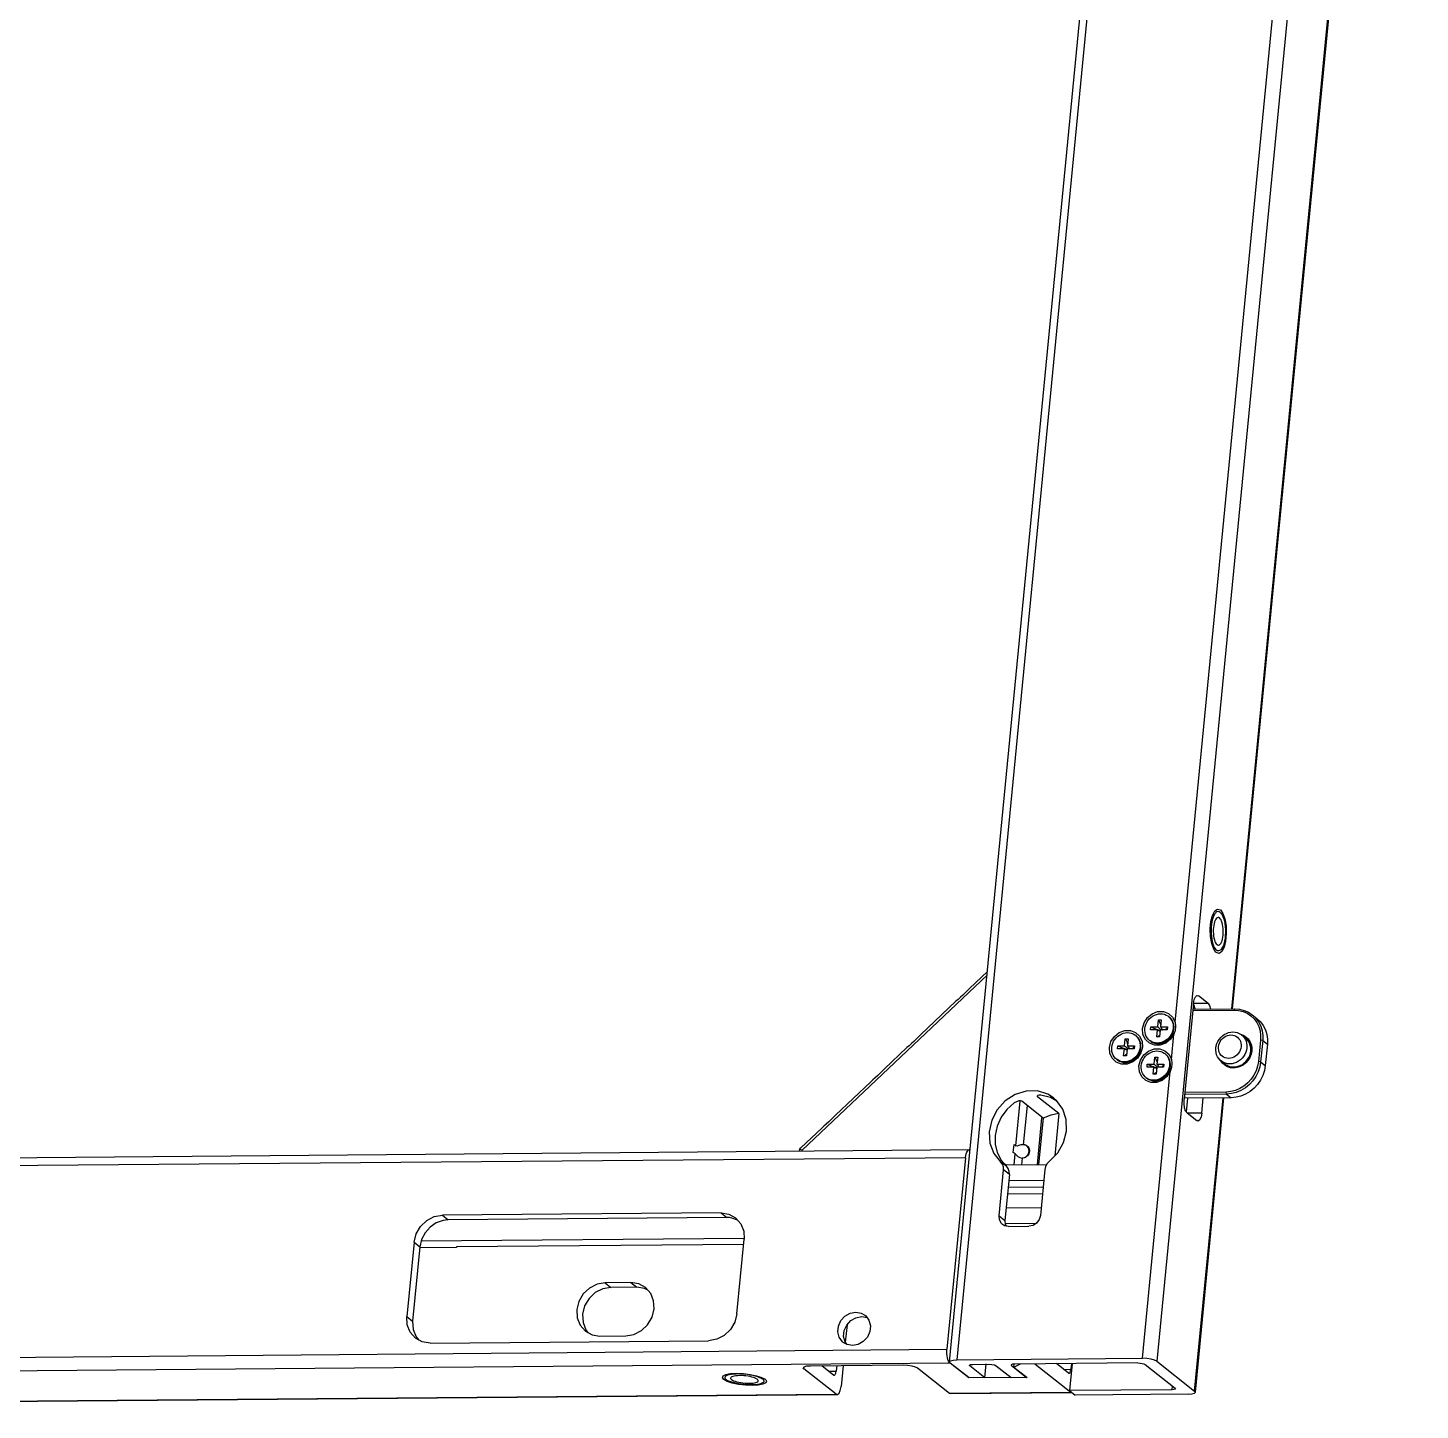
# Model space of a CAD drawing. Header units: millimetres. Extents: x -3132 to 28633, y 682 to 5849.
# Drawn here: x 11777.7 to 11978.8, y 2378 to 2577.7 of the extents above; entities that cross this region are included whole.
import ezdxf

# ---------------------------------------------------------------- set-up
doc = ezdxf.new("R2010")
doc.units = ezdxf.units.MM
doc.layers.add('02___PRT_ALL_AXES', color=7, linetype='Continuous')

msp = doc.modelspace()

# ---------------------------------------------------------------- linework, layer by layer
at = {"color": 7, "linetype": 'Continuous'}
for p, q in [((11910.872, 2385.013), (11947.949, 2767.167)), ((11948.98, 2767.454), (11911.903, 2385.3)), ((11977.861, 2767.252), (11940.784, 2385.098)), ((11943.439, 2434.057), (11971.1, 2719.151)), ((11951.622, 2435.991), (11978.725, 2715.342)), ((11951.744, 2436.027), (11978.843, 2715.343)), ((11948.859, 2449.509), (11949.205, 2450.149)), ((11949.983, 2450.282), (11950.349, 2449.795)), ((11948.919, 2449.6), (11949.021, 2449.561)), ((11949.019, 2444.618), (11948.733, 2445.418)), ((11949.017, 2444.806), (11948.959, 2444.8)), ((11949.077, 2444.847), (11949.017, 2444.806)), ((11949.255, 2444.258), (11949.019, 2444.618)), ((11949.386, 2444.131), (11949.255, 2444.258)), ((11889.572, 2415.598), (11916.291, 2440.863)), ((11913.745, 2438.957), (11916.344, 2441.415)), ((11946.651, 2437.938), (11946.812, 2437.876)), ((11948.218, 2436.773), (11946.812, 2437.876)), ((11906.672, 2432.269), (11911.778, 2437.097)), ((11946.101, 2436.78), (11944.758, 2422.939)), ((11946.004, 2435.78), (11951.966, 2435.831)), ((11946.02, 2435.944), (11952.072, 2435.995)), ((11946.101, 2436.78), (11946.201, 2437.335)), ((11948.218, 2436.773), (11946.101, 2436.755)), ((11952.072, 2435.995), (11951.966, 2435.831)), ((11940.933, 2433.395), (11941.031, 2434.41)), ((11941.031, 2434.41), (11941.449, 2434.413)), ((11941.449, 2434.413), (11941.35, 2433.399)), ((11942.479, 2434.912), (11942.592, 2434.824)), ((11942.506, 2435.331), (11943.092, 2434.791)), ((11943.092, 2434.791), (11943.439, 2434.057)), ((11943.439, 2434.057), (11943.513, 2433.502)), ((11954.589, 2435.157), (11955.263, 2434.627)), ((11936.154, 2430.666), (11936.252, 2431.681)), ((11936.252, 2431.681), (11936.67, 2431.684)), ((11936.67, 2431.684), (11936.571, 2430.669)), ((11937.7, 2432.182), (11937.813, 2432.094)), ((11937.74, 2432.593), (11938.322, 2432.049)), ((11938.322, 2432.049), (11938.664, 2431.313)), ((11939.907, 2432.956), (11939.949, 2433.387)), ((11940.891, 2432.964), (11939.907, 2432.956)), ((11939.949, 2433.387), (11940.933, 2433.395)), ((11940.793, 2431.949), (11940.891, 2432.964)), ((11941.21, 2431.953), (11940.793, 2431.949)), ((11940.933, 2433.395), (11941.046, 2433.299)), ((11941.046, 2433.299), (11941.15, 2433.211)), ((11941.15, 2433.211), (11941.237, 2433.135)), ((11941.308, 2432.968), (11941.21, 2431.953)), ((11941.237, 2433.135), (11941.306, 2433.075)), ((11941.306, 2433.075), (11941.362, 2433.026)), ((11942.292, 2432.976), (11941.308, 2432.968)), ((11941.35, 2433.399), (11942.334, 2433.407)), ((11942.334, 2433.407), (11942.292, 2432.976)), ((11942.917, 2428.674), (11943.273, 2432.344)), ((11943.142, 2432.514), (11943.232, 2432.809)), ((11943.178, 2433.5), (11943.17, 2433.199)), ((11943.232, 2432.809), (11943.282, 2433.111)), ((11943.455, 2432.897), (11943.273, 2432.344)), ((11943.513, 2433.502), (11943.455, 2432.897)), ((11953.618, 2431.804), (11953.088, 2432.221)), ((11953.771, 2431.671), (11953.618, 2431.804)), ((11953.66, 2431.973), (11953.991, 2431.67)), ((11953.973, 2431.44), (11953.771, 2431.671)), ((11901.448, 2427.329), (11904.705, 2430.408)), ((11935.128, 2430.227), (11935.17, 2430.657)), ((11936.112, 2430.235), (11935.128, 2430.227)), ((11935.17, 2430.657), (11936.154, 2430.666)), ((11936.014, 2429.22), (11936.112, 2430.235)), ((11936.154, 2430.666), (11936.268, 2430.569)), ((11936.268, 2430.569), (11936.371, 2430.481)), ((11936.371, 2430.481), (11936.458, 2430.406)), ((11936.53, 2430.238), (11936.431, 2429.223)), ((11936.458, 2430.406), (11936.527, 2430.346)), ((11936.527, 2430.346), (11936.583, 2430.297)), ((11937.513, 2430.247), (11936.53, 2430.238)), ((11936.571, 2430.669), (11937.555, 2430.677)), ((11937.555, 2430.677), (11937.513, 2430.247)), ((11938.363, 2429.785), (11938.454, 2430.08)), ((11938.454, 2430.08), (11938.504, 2430.381)), ((11938.726, 2430.472), (11938.501, 2429.629)), ((11938.664, 2431.313), (11938.726, 2430.472)), ((11940.472, 2430.755), (11939.726, 2431.038)), ((11939.762, 2431.451), (11939.875, 2431.363)), ((11941.296, 2430.761), (11940.472, 2430.755)), ((11942.099, 2431.057), (11941.296, 2430.761)), ((11941.984, 2429.948), (11942.569, 2429.409)), ((11955.788, 2431.484), (11955.49, 2428.408)), ((11956.096, 2431.42), (11955.788, 2431.484)), ((11956.096, 2431.42), (11955.798, 2428.344)), ((11956.096, 2431.42), (11956.771, 2430.89)), ((11956.771, 2430.89), (11956.472, 2427.814)), ((11935.693, 2428.025), (11934.943, 2428.311)), ((11934.983, 2428.722), (11935.096, 2428.633)), ((11936.521, 2428.032), (11935.693, 2428.025)), ((11936.431, 2429.223), (11936.014, 2429.22)), ((11937.327, 2428.331), (11936.521, 2428.032)), ((11939.385, 2427.574), (11939.427, 2428.004)), ((11939.427, 2428.004), (11940.411, 2428.013)), ((11940.411, 2428.013), (11940.509, 2429.028)), ((11940.411, 2428.013), (11940.524, 2427.916)), ((11940.509, 2429.028), (11940.926, 2429.031)), ((11940.524, 2427.916), (11940.627, 2427.828)), ((11940.627, 2427.828), (11940.715, 2427.753)), ((11940.715, 2427.753), (11940.784, 2427.693)), ((11940.784, 2427.693), (11940.84, 2427.644)), ((11940.926, 2429.031), (11940.828, 2428.016)), ((11940.828, 2428.016), (11941.812, 2428.024)), ((11941.812, 2428.024), (11941.77, 2427.594)), ((11941.957, 2429.529), (11942.069, 2429.441)), ((11942.569, 2429.409), (11942.917, 2428.674)), ((11942.656, 2428.118), (11942.648, 2427.816)), ((11942.71, 2427.427), (11942.76, 2427.728)), ((11942.917, 2428.674), (11942.991, 2428.12)), ((11942.991, 2428.12), (11942.932, 2427.515)), ((11950.281, 2428.162), (11950.022, 2428.532)), ((11950.654, 2428.029), (11950.129, 2428.441)), ((11950.613, 2427.859), (11950.281, 2428.162)), ((11951.003, 2427.635), (11950.613, 2427.859)), ((11950.654, 2428.029), (11950.738, 2427.967)), ((11955.798, 2428.344), (11955.49, 2428.408)), ((11955.798, 2428.344), (11956.472, 2427.814)), ((11938.731, 2385.527), (11942.751, 2426.962)), ((11939.95, 2425.372), (11939.204, 2425.655)), ((11939.24, 2426.069), (11939.352, 2425.98)), ((11940.369, 2427.582), (11939.385, 2427.574)), ((11940.27, 2426.567), (11940.369, 2427.582)), ((11940.688, 2426.571), (11940.27, 2426.567)), ((11940.786, 2427.585), (11940.688, 2426.571)), ((11941.577, 2425.674), (11940.774, 2425.379)), ((11941.77, 2427.594), (11940.786, 2427.585)), ((11942.619, 2427.132), (11942.71, 2427.427)), ((11942.932, 2427.515), (11942.751, 2426.962)), ((11894.375, 2420.641), (11899.48, 2425.468)), ((11925.05, 2423.675), (11923.55, 2424.137)), ((11925.894, 2423.144), (11925.05, 2423.675)), ((11940.774, 2425.379), (11939.95, 2425.372)), ((11950.879, 2423.692), (11944.826, 2423.641)), ((11950.817, 2423.989), (11944.855, 2423.939)), ((11950.879, 2423.692), (11950.817, 2423.989)), ((11950.879, 2423.692), (11951.553, 2423.163)), ((11920.457, 2416.206), (11921.085, 2422.679)), ((11924.373, 2420.232), (11921.28, 2422.66)), ((11922.07, 2422.039), (11921.52, 2416.376)), ((11923.525, 2423.383), (11923.575, 2423.297)), ((11923.575, 2423.297), (11923.583, 2423.378)), ((11926.668, 2420.869), (11923.575, 2423.297)), ((11925.449, 2423.205), (11924.038, 2423.514)), ((11926.379, 2422.683), (11925.449, 2423.205)), ((11951.553, 2423.163), (11944.774, 2423.105)), ((11945.069, 2421.103), (11945.264, 2423.109)), ((11946.267, 2380.794), (11950.376, 2423.153)), ((11946.369, 2380.627), (11950.495, 2423.154)), ((11947.288, 2420.953), (11947.499, 2423.128)), ((11923.551, 2413.509), (11924.204, 2420.248)), ((11924.373, 2420.232), (11923.72, 2413.51)), ((11926.668, 2420.869), (11926.079, 2414.79)), ((11945.171, 2420.96), (11946.577, 2419.856)), ((11947.288, 2420.953), (11945.171, 2420.935)), ((11946.738, 2419.794), (11946.577, 2419.856)), ((11889.379, 2415.917), (11892.407, 2418.78)), ((11603.107, 2413.036), (11913.721, 2415.664)), ((11889.202, 2415.676), (11889.134, 2415.456)), ((11889.202, 2415.676), (11889.379, 2415.917)), ((11889.572, 2415.598), (11889.202, 2415.676)), ((11889.559, 2415.46), (11889.572, 2415.598)), ((11920.064, 2415.273), (11920.176, 2416.427)), ((11920.176, 2416.427), (11920.457, 2416.206)), ((11921.171, 2416.337), (11920.851, 2416.255)), ((11921.52, 2416.376), (11921.171, 2416.337)), ((11921.973, 2416.252), (11921.52, 2416.376)), ((11921.524, 2416.415), (11921.691, 2416.401)), ((11922.046, 2416.2), (11921.973, 2416.252)), ((11922.277, 2415.911), (11922.046, 2416.2)), ((11913.172, 2414.506), (11602.558, 2411.877)), ((11913.172, 2414.506), (11910.487, 2386.825)), ((11919.07, 2413.261), (11918.226, 2413.923)), ((11918.295, 2414.158), (11919.07, 2413.261)), ((11918.89, 2413.469), (11924.889, 2413.52)), ((11918.931, 2413.421), (11918.943, 2413.547)), ((11918.943, 2413.547), (11919.04, 2413.471)), ((11920.345, 2415.053), (11920.064, 2415.273)), ((11920.192, 2413.48), (11920.345, 2415.053)), ((11920.345, 2415.053), (11920.483, 2414.918)), ((11920.483, 2414.918), (11920.722, 2414.698)), ((11921.334, 2414.454), (11921.24, 2413.489)), ((11918.016, 2406.096), (11918.66, 2412.735)), ((11919.503, 2412.073), (11918.66, 2412.735)), ((11919.503, 2412.073), (11918.859, 2405.434)), ((11919.333, 2412.929), (11919.07, 2413.261)), ((11924.622, 2412.786), (11923.977, 2406.146)), ((11919.326, 2410.242), (11924.379, 2410.285)), ((11924.469, 2411.212), (11919.416, 2411.169)), ((11924.283, 2409.293), (11919.229, 2409.25)), ((11877.847, 2406.524), (11837.605, 2406.184)), ((11837.605, 2406.184), (11838.45, 2405.52)), ((11878.692, 2405.861), (11838.45, 2405.52)), ((11877.847, 2406.524), (11878.692, 2405.861)), ((11880.239, 2405.494), (11879.425, 2405.791)), ((11918.016, 2406.096), (11918.859, 2405.434)), ((11919.035, 2407.247), (11924.088, 2407.29)), ((11923.319, 2404.979), (11918.906, 2404.942)), ((11919.357, 2404.571), (11922.338, 2404.596)), ((11833.505, 2402.307), (11832.461, 2391.543)), ((11834.349, 2401.645), (11833.305, 2390.88)), ((11833.505, 2402.307), (11834.349, 2401.645)), ((11839.635, 2401.55), (11834.35, 2401.505)), ((11834.546, 2402.498), (11881.199, 2402.893)), ((11839.642, 2401.627), (11839.635, 2401.55)), ((11881.129, 2401.978), (11839.642, 2401.627)), ((11880.156, 2391.946), (11881.201, 2402.711)), ((11864.831, 2396.462), (11861.105, 2396.431)), ((11861.105, 2396.431), (11861.948, 2395.768)), ((11865.674, 2395.8), (11861.948, 2395.768)), ((11864.831, 2396.462), (11865.674, 2395.8)), ((11866.808, 2395.622), (11865.674, 2395.8)), ((11867.28, 2395.367), (11866.808, 2395.622)), ((11832.461, 2391.543), (11833.305, 2390.88)), ((11832.528, 2390.356), (11832.461, 2391.543)), ((11898.151, 2391.544), (11898.94, 2391.405)), ((11858.341, 2389.639), (11858.753, 2389.175)), ((11896.05, 2390.37), (11895.804, 2387.841)), ((11833.797, 2388.627), (11834.208, 2388.163)), ((11835.814, 2387.729), (11876.057, 2388.07)), ((11860.359, 2388.741), (11864.085, 2388.773)), ((11896.049, 2387.502), (11895.766, 2387.894)), ((11599.872, 2384.196), (11910.487, 2386.825)), ((11910.546, 2385.608), (11910.499, 2385.896)), ((11911.903, 2385.3), (11938.731, 2385.527)), ((11910.9, 2384.846), (11600.285, 2382.217)), ((11889.833, 2383.998), (11889.731, 2384.165)), ((11889.833, 2383.998), (11889.863, 2384.304)), ((11894.473, 2380.356), (11889.833, 2383.998)), ((11890.762, 2384.452), (11904.176, 2384.566)), ((11892.4, 2384.466), (11894.134, 2383.104)), ((11893.447, 2383.643), (11894.49, 2383.652)), ((11894.571, 2384.484), (11894.49, 2383.652)), ((11895.479, 2384.492), (11895.184, 2381.452)), ((11906.229, 2384.137), (11910.868, 2380.495)), ((11910.974, 2384.846), (11910.872, 2385.013)), ((11913.641, 2382.693), (11910.946, 2384.81)), ((11913.716, 2382.694), (11910.974, 2384.846)), ((11913.772, 2384.424), (11913.721, 2384.506)), ((11913.772, 2384.424), (11913.78, 2384.5)), ((11915.952, 2382.713), (11913.772, 2384.424)), ((11914.236, 2384.651), (11916.547, 2384.67)), ((11915.952, 2382.713), (11916.145, 2384.709)), ((11917.573, 2384.456), (11919.752, 2382.745)), ((11919.758, 2384.557), (11919.809, 2384.475)), ((11919.809, 2384.475), (11919.816, 2384.551)), ((11919.809, 2384.475), (11921.988, 2382.764)), ((11920.273, 2384.702), (11919.938, 2384.669)), ((11920.165, 2384.255), (11921.093, 2384.709)), ((11920.165, 2384.255), (11920.209, 2384.708)), ((11920.165, 2384.255), (11922.062, 2382.765)), ((11938.084, 2384.853), (11920.273, 2384.702)), ((11923.179, 2384.726), (11928.381, 2380.643)), ((11928.042, 2383.391), (11926.308, 2384.753)), ((11927.355, 2383.93), (11928.398, 2383.939)), ((11928.042, 2383.391), (11928.123, 2383.36)), ((11928.553, 2384.772), (11928.174, 2380.864)), ((11928.479, 2384.771), (11928.398, 2383.939)), ((11939.11, 2384.638), (11943.469, 2381.217)), ((11940.784, 2385.098), (11946.267, 2380.794)), ((11878.182, 2382.995), (11878.566, 2383.174)), ((11878.74, 2382.178), (11878.247, 2382.45)), ((11878.566, 2383.174), (11879.237, 2383.307)), ((11882.978, 2383.014), (11883.715, 2382.772)), ((11883.715, 2382.772), (11884.209, 2382.5)), ((11884.209, 2382.5), (11884.316, 2382.4)), ((11894.134, 2383.104), (11894.215, 2383.073)), ((11922.062, 2382.765), (11913.641, 2382.693)), ((11913.641, 2382.693), (11913.647, 2382.748)), ((11921.993, 2382.819), (11921.988, 2382.764)), ((11943.005, 2380.99), (11943.058, 2381.539)), ((11627.678, 2378.098), (11894.473, 2380.356)), ((11627.841, 2378.036), (11894.635, 2380.294)), ((11894.473, 2380.356), (11894.634, 2380.294)), ((11910.868, 2380.495), (11928.381, 2380.643)), ((11910.868, 2380.495), (11911.029, 2380.433)), ((11911.031, 2380.433), (11928.544, 2380.581)), ((11943.005, 2380.99), (11928.174, 2380.864)), ((11928.174, 2380.864), (11929.018, 2380.202)), ((11945.339, 2380.34), (11929.018, 2380.202)), ((11943.469, 2381.217), (11943.52, 2381.133)), ((11946.369, 2380.627), (11946.267, 2380.794))]:
    msp.add_line(p, q, dxfattribs=at)
for points in [[(11949.205, 2450.149), (11949.58, 2450.399), (11949.983, 2450.282)], [(11950.349, 2449.795), (11950.636, 2448.995), (11950.807, 2447.98), (11950.844, 2446.871), (11950.74, 2445.803), (11950.509, 2444.904), (11950.178, 2444.283), (11949.788, 2444.014), (11949.386, 2444.131)], [(11948.733, 2445.418), (11948.561, 2446.433), (11948.525, 2447.542), (11948.628, 2448.61), (11948.859, 2449.509)], [(11949.667, 2449.206), (11949.644, 2449.205), (11949.531, 2449.17), (11949.422, 2449.086), (11949.319, 2448.956), (11949.225, 2448.783), (11949.143, 2448.571), (11949.073, 2448.325), (11949.019, 2448.052), (11948.981, 2447.758), (11948.961, 2447.451), (11948.958, 2447.137), (11948.973, 2446.825), (11949.006, 2446.523), (11949.055, 2446.237), (11949.12, 2445.976), (11949.199, 2445.744), (11949.29, 2445.549), (11949.39, 2445.394), (11949.498, 2445.284)], [(11949.871, 2449.129), (11949.758, 2449.191), (11949.667, 2449.206)], [(11949.701, 2445.206), (11949.724, 2445.208), (11949.837, 2445.243), (11949.946, 2445.327), (11950.049, 2445.457), (11950.143, 2445.63), (11950.226, 2445.842), (11950.295, 2446.088), (11950.349, 2446.361), (11950.387, 2446.655), (11950.408, 2446.962), (11950.41, 2447.276), (11950.395, 2447.587), (11950.362, 2447.89), (11950.313, 2448.175), (11950.248, 2448.437), (11950.169, 2448.669), (11950.079, 2448.864), (11949.978, 2449.019), (11949.871, 2449.129)], [(11949.498, 2445.284), (11949.61, 2445.221), (11949.701, 2445.206)], [(11912.781, 2437.995), (11912.433, 2437.675), (11912.099, 2437.376), (11911.778, 2437.097)], [(11913.745, 2438.957), (11913.446, 2438.645), (11913.123, 2438.323), (11912.781, 2437.995)], [(11946.201, 2437.335), (11946.371, 2437.738), (11946.586, 2437.928), (11946.651, 2437.938)], [(11946.336, 2435.991), (11946.186, 2436.468), (11946.084, 2436.611)], [(11948.218, 2436.773), (11948.422, 2436.487), (11948.572, 2436.01), (11948.577, 2435.966)], [(11951.966, 2435.831), (11952.625, 2435.782), (11953.257, 2435.627), (11953.848, 2435.369), (11954.381, 2435.015), (11954.845, 2434.572), (11955.227, 2434.053), (11955.518, 2433.47), (11955.712, 2432.836), (11955.802, 2432.169), (11955.788, 2431.484)], [(11952.072, 2435.995), (11952.766, 2435.944), (11953.432, 2435.781), (11954.053, 2435.51), (11954.589, 2435.157)], [(11938.802, 2432.306), (11938.734, 2433.145), (11938.954, 2433.988), (11939.435, 2434.734), (11940.12, 2435.293), (11940.925, 2435.598), (11941.754, 2435.611), (11942.506, 2435.331)], [(11939.071, 2433.164), (11939.121, 2433.465), (11939.212, 2433.761), (11939.342, 2434.045), (11939.507, 2434.31), (11939.706, 2434.553), (11939.933, 2434.768), (11940.185, 2434.951), (11940.455, 2435.097), (11940.739, 2435.205), (11941.031, 2435.272), (11941.325, 2435.296), (11941.615, 2435.277), (11941.894, 2435.215), (11942.158, 2435.112), (11942.4, 2434.97), (11942.479, 2434.912)], [(11941.031, 2434.41), (11941.086, 2434.304), (11941.138, 2434.199), (11941.187, 2434.095), (11941.234, 2433.993), (11941.279, 2433.893), (11941.321, 2433.793), (11941.361, 2433.694), (11941.375, 2433.656)], [(11942.479, 2434.912), (11942.617, 2434.792), (11942.803, 2434.581), (11942.955, 2434.341), (11943.069, 2434.078), (11943.144, 2433.796), (11943.178, 2433.5)], [(11943.282, 2433.111), (11943.291, 2433.411), (11943.257, 2433.706), (11943.182, 2433.987), (11943.068, 2434.251), (11942.916, 2434.491), (11942.73, 2434.703), (11942.592, 2434.824)], [(11954.589, 2435.157), (11955.103, 2434.671), (11955.505, 2434.124), (11955.812, 2433.51), (11956.016, 2432.843), (11956.111, 2432.141), (11956.096, 2431.42)], [(11955.263, 2434.627), (11955.778, 2434.141), (11956.18, 2433.594), (11956.487, 2432.98), (11956.69, 2432.314), (11956.786, 2431.611), (11956.771, 2430.89)], [(11906.672, 2432.269), (11906.367, 2431.955), (11906.046, 2431.635), (11905.708, 2431.307)], [(11933.957, 2430.432), (11934.183, 2431.275), (11934.669, 2432.018), (11935.356, 2432.573), (11936.163, 2432.872), (11936.991, 2432.879), (11937.74, 2432.593)], [(11934.292, 2430.435), (11934.342, 2430.736), (11934.433, 2431.031), (11934.563, 2431.315), (11934.728, 2431.58), (11934.927, 2431.824), (11935.155, 2432.039), (11935.406, 2432.221), (11935.676, 2432.368), (11935.96, 2432.476), (11936.253, 2432.542), (11936.546, 2432.567), (11936.836, 2432.548), (11937.116, 2432.486), (11937.379, 2432.383), (11937.621, 2432.241), (11937.7, 2432.182)], [(11936.252, 2431.681), (11936.307, 2431.574), (11936.359, 2431.469), (11936.408, 2431.366), (11936.455, 2431.264), (11936.5, 2431.163), (11936.542, 2431.063), (11936.582, 2430.965), (11936.596, 2430.926)], [(11937.7, 2432.182), (11937.838, 2432.062), (11938.024, 2431.851), (11938.176, 2431.612), (11938.29, 2431.349), (11938.366, 2431.066), (11938.399, 2430.771), (11938.391, 2430.469)], [(11938.504, 2430.381), (11938.512, 2430.682), (11938.478, 2430.976), (11938.404, 2431.258), (11938.289, 2431.522), (11938.137, 2431.762), (11937.951, 2431.973), (11937.813, 2432.094)], [(11939.726, 2431.038), (11939.146, 2431.576), (11938.802, 2432.306)], [(11939.762, 2431.451), (11939.625, 2431.571), (11939.439, 2431.782), (11939.287, 2432.022), (11939.172, 2432.285), (11939.097, 2432.567), (11939.063, 2432.863), (11939.071, 2433.164)], [(11939.875, 2431.363), (11939.952, 2431.305), (11940.195, 2431.163), (11940.459, 2431.059), (11940.738, 2430.998), (11941.028, 2430.979), (11941.322, 2431.003), (11941.614, 2431.069), (11941.898, 2431.177), (11942.168, 2431.324), (11942.42, 2431.506), (11942.648, 2431.722), (11942.846, 2431.965), (11943.012, 2432.231), (11943.142, 2432.514)], [(11939.949, 2433.387), (11940.063, 2433.336), (11940.175, 2433.288), (11940.285, 2433.242), (11940.392, 2433.197), (11940.499, 2433.155), (11940.603, 2433.114), (11940.705, 2433.075), (11940.807, 2433.038), (11940.909, 2433.002), (11941.009, 2432.968), (11941.103, 2432.938), (11941.189, 2432.912), (11941.268, 2432.89), (11941.3, 2432.881)], [(11943.029, 2432.602), (11942.899, 2432.318), (11942.734, 2432.053), (11942.535, 2431.81), (11942.308, 2431.595), (11942.056, 2431.412), (11941.786, 2431.265), (11941.502, 2431.158), (11941.21, 2431.091), (11940.916, 2431.067), (11940.626, 2431.086), (11940.347, 2431.148), (11940.083, 2431.251)], [(11940.793, 2431.949), (11940.86, 2431.978), (11940.925, 2432.009), (11940.988, 2432.043), (11941.049, 2432.079), (11941.107, 2432.118), (11941.163, 2432.16), (11941.216, 2432.205), (11941.236, 2432.224)], [(11940.891, 2432.964), (11940.951, 2432.938), (11941.009, 2432.914), (11941.064, 2432.892), (11941.117, 2432.872), (11941.165, 2432.854), (11941.208, 2432.84), (11941.247, 2432.828), (11941.281, 2432.818), (11941.293, 2432.814)], [(11941.35, 2433.399), (11941.386, 2433.349), (11941.419, 2433.302), (11941.45, 2433.257), (11941.478, 2433.214), (11941.503, 2433.174), (11941.524, 2433.138), (11941.541, 2433.106), (11941.556, 2433.077), (11941.568, 2433.052), (11941.579, 2433.028), (11941.587, 2433.007), (11941.594, 2432.988), (11941.6, 2432.97)], [(11941.362, 2433.026), (11941.407, 2432.986), (11941.426, 2432.969)], [(11941.543, 2433.103), (11941.55, 2433.069), (11941.562, 2433.001), (11941.567, 2432.97)], [(11942.334, 2433.407), (11942.317, 2433.356), (11942.297, 2433.306), (11942.274, 2433.259), (11942.248, 2433.213), (11942.218, 2433.169), (11942.185, 2433.127), (11942.149, 2433.087), (11942.108, 2433.049), (11942.063, 2433.012), (11942.013, 2432.977), (11942.008, 2432.974)], [(11943.273, 2432.344), (11942.785, 2431.606), (11942.099, 2431.057)], [(11943.17, 2433.199), (11943.12, 2432.898), (11943.029, 2432.602)], [(11950.092, 2428.47), (11949.941, 2428.602), (11949.738, 2428.833), (11949.572, 2429.095), (11949.447, 2429.382), (11949.366, 2429.69), (11949.329, 2430.011), (11949.338, 2430.339), (11949.393, 2430.667), (11949.492, 2430.99), (11949.633, 2431.299), (11949.814, 2431.589), (11950.031, 2431.854), (11950.279, 2432.089), (11950.554, 2432.288), (11950.849, 2432.448), (11951.159, 2432.566), (11951.477, 2432.638), (11951.798, 2432.665)], [(11951.185, 2428.843), (11950.931, 2428.861), (11950.687, 2428.921), (11950.459, 2429.021), (11950.254, 2429.157), (11950.073, 2429.329), (11949.925, 2429.531), (11949.812, 2429.757), (11949.738, 2430.003), (11949.704, 2430.261), (11949.71, 2430.525), (11949.756, 2430.789), (11949.842, 2431.047), (11949.964, 2431.292), (11950.12, 2431.518), (11950.306, 2431.721), (11950.519, 2431.895), (11950.75, 2432.035), (11950.997, 2432.138), (11951.253, 2432.203), (11951.513, 2432.226)], [(11951.513, 2432.226), (11951.767, 2432.207), (11952.012, 2432.148), (11952.239, 2432.048), (11952.444, 2431.912), (11952.625, 2431.74), (11952.773, 2431.538), (11952.886, 2431.312), (11952.96, 2431.066), (11952.994, 2430.808), (11952.988, 2430.544), (11952.942, 2430.28), (11952.856, 2430.022), (11952.734, 2429.777), (11952.578, 2429.55), (11952.392, 2429.347), (11952.179, 2429.173), (11951.948, 2429.034), (11951.701, 2428.93), (11951.445, 2428.866), (11951.185, 2428.843)], [(11953.056, 2432.246), (11953.207, 2432.114), (11953.41, 2431.883), (11953.576, 2431.621), (11953.701, 2431.333), (11953.782, 2431.026), (11953.819, 2430.705), (11953.81, 2430.377), (11953.755, 2430.048), (11953.656, 2429.726), (11953.515, 2429.417), (11953.334, 2429.127), (11953.117, 2428.862), (11952.869, 2428.627), (11952.594, 2428.427), (11952.299, 2428.267), (11951.989, 2428.15), (11951.671, 2428.077), (11951.35, 2428.051)], [(11951.798, 2432.665), (11952.114, 2432.644), (11952.419, 2432.576), (11952.706, 2432.464), (11952.971, 2432.309), (11953.056, 2432.246)], [(11953.012, 2432.278), (11953.269, 2432.197), (11953.66, 2431.973)], [(11953.088, 2432.221), (11953.326, 2432.128), (11953.603, 2431.965), (11953.692, 2431.898)], [(11953.692, 2431.898), (11953.851, 2431.76), (11954.064, 2431.517), (11954.238, 2431.243), (11954.369, 2430.941), (11954.455, 2430.618), (11954.493, 2430.281), (11954.484, 2429.936)], [(11953.991, 2431.67), (11954.252, 2431.3), (11954.431, 2430.877), (11954.522, 2430.416), (11954.521, 2429.937)], [(11905.708, 2431.307), (11905.355, 2430.977), (11905.02, 2430.678), (11904.705, 2430.408)], [(11934.943, 2428.311), (11934.362, 2428.855), (11934.019, 2429.591), (11933.957, 2430.432)], [(11934.983, 2428.722), (11934.846, 2428.842), (11934.66, 2429.053), (11934.508, 2429.292), (11934.393, 2429.555), (11934.318, 2429.838), (11934.284, 2430.133), (11934.292, 2430.435)], [(11935.096, 2428.633), (11935.174, 2428.575), (11935.416, 2428.433), (11935.68, 2428.33), (11935.959, 2428.268), (11936.249, 2428.249), (11936.543, 2428.273), (11936.835, 2428.34), (11937.119, 2428.447), (11937.39, 2428.594), (11937.641, 2428.777), (11937.869, 2428.992), (11938.067, 2429.235), (11938.233, 2429.501), (11938.363, 2429.785)], [(11935.17, 2430.657), (11935.284, 2430.607), (11935.396, 2430.559), (11935.506, 2430.512), (11935.614, 2430.468), (11935.72, 2430.425), (11935.824, 2430.384), (11935.927, 2430.345), (11936.029, 2430.308), (11936.13, 2430.272), (11936.23, 2430.239), (11936.324, 2430.209), (11936.411, 2430.183), (11936.489, 2430.16), (11936.521, 2430.152)], [(11938.25, 2429.873), (11938.12, 2429.589), (11937.955, 2429.324), (11937.756, 2429.08), (11937.529, 2428.865), (11937.277, 2428.683), (11937.007, 2428.536), (11936.723, 2428.428), (11936.431, 2428.362), (11936.137, 2428.337), (11935.847, 2428.356), (11935.568, 2428.418), (11935.304, 2428.521)], [(11936.112, 2430.235), (11936.172, 2430.209), (11936.23, 2430.185), (11936.285, 2430.163), (11936.338, 2430.142), (11936.386, 2430.125), (11936.43, 2430.11), (11936.468, 2430.098), (11936.502, 2430.088), (11936.515, 2430.085)], [(11936.571, 2430.669), (11936.607, 2430.62), (11936.64, 2430.573), (11936.671, 2430.527), (11936.699, 2430.484), (11936.724, 2430.444), (11936.745, 2430.408), (11936.762, 2430.376), (11936.777, 2430.348), (11936.789, 2430.322), (11936.8, 2430.299), (11936.808, 2430.278), (11936.815, 2430.258), (11936.821, 2430.241)], [(11936.583, 2430.297), (11936.628, 2430.257), (11936.647, 2430.239)], [(11936.764, 2430.374), (11936.771, 2430.339), (11936.783, 2430.271), (11936.788, 2430.241)], [(11937.555, 2430.677), (11937.538, 2430.626), (11937.518, 2430.577), (11937.495, 2430.529), (11937.469, 2430.484), (11937.439, 2430.44), (11937.407, 2430.398), (11937.37, 2430.358), (11937.329, 2430.319), (11937.284, 2430.282), (11937.235, 2430.247), (11937.229, 2430.244)], [(11938.501, 2429.629), (11938.015, 2428.886), (11937.327, 2428.331)], [(11938.28, 2426.924), (11938.212, 2427.763), (11938.432, 2428.606), (11938.913, 2429.352), (11939.597, 2429.911), (11940.403, 2430.215), (11941.231, 2430.228), (11941.984, 2429.948)], [(11938.391, 2430.469), (11938.341, 2430.168), (11938.25, 2429.873)], [(11938.549, 2427.782), (11938.599, 2428.083), (11938.69, 2428.378), (11938.82, 2428.662), (11938.985, 2428.927), (11939.184, 2429.171), (11939.411, 2429.386), (11939.663, 2429.568), (11939.933, 2429.715), (11940.217, 2429.823), (11940.509, 2429.889), (11940.803, 2429.914), (11941.093, 2429.895), (11941.372, 2429.833), (11941.636, 2429.73), (11941.878, 2429.588), (11941.957, 2429.529)], [(11940.083, 2431.251), (11939.841, 2431.393), (11939.762, 2431.451)], [(11954.521, 2429.937), (11954.429, 2429.456), (11954.248, 2428.993), (11953.987, 2428.566), (11953.654, 2428.191), (11953.263, 2427.882), (11952.828, 2427.651), (11952.367, 2427.507), (11951.898, 2427.456), (11951.437, 2427.499), (11951.003, 2427.635)], [(11954.484, 2429.936), (11954.427, 2429.592), (11954.323, 2429.254), (11954.174, 2428.929), (11953.985, 2428.625), (11953.758, 2428.347), (11953.498, 2428.1), (11953.21, 2427.891), (11952.9, 2427.723), (11952.574, 2427.599), (11952.239, 2427.522), (11951.901, 2427.494)], [(11951.913, 2427.61), (11952.233, 2427.636), (11952.552, 2427.708), (11952.862, 2427.826), (11953.157, 2427.986), (11953.431, 2428.185), (11953.679, 2428.42), (11953.896, 2428.685), (11954.077, 2428.975), (11954.218, 2429.284), (11954.317, 2429.606), (11954.372, 2429.935), (11954.381, 2430.263), (11954.345, 2430.584), (11954.263, 2430.891), (11954.139, 2431.178), (11953.973, 2431.44)], [(11935.304, 2428.521), (11935.062, 2428.663), (11934.983, 2428.722)], [(11936.014, 2429.22), (11936.081, 2429.249), (11936.146, 2429.28), (11936.209, 2429.314), (11936.27, 2429.35), (11936.328, 2429.389), (11936.384, 2429.431), (11936.437, 2429.475), (11936.457, 2429.495)], [(11939.24, 2426.069), (11939.102, 2426.189), (11938.916, 2426.4), (11938.764, 2426.639), (11938.65, 2426.902), (11938.575, 2427.185), (11938.541, 2427.48), (11938.549, 2427.782)], [(11939.427, 2428.004), (11939.541, 2427.954), (11939.653, 2427.906), (11939.762, 2427.859), (11939.87, 2427.815), (11939.976, 2427.772), (11940.081, 2427.731), (11940.183, 2427.692), (11940.285, 2427.655), (11940.387, 2427.619), (11940.486, 2427.586), (11940.58, 2427.556), (11940.667, 2427.53), (11940.746, 2427.507), (11940.778, 2427.499)], [(11940.509, 2429.028), (11940.564, 2428.921), (11940.616, 2428.816), (11940.665, 2428.713), (11940.712, 2428.611), (11940.757, 2428.51), (11940.799, 2428.41), (11940.838, 2428.312), (11940.853, 2428.273)], [(11940.828, 2428.016), (11940.864, 2427.967), (11940.897, 2427.92), (11940.928, 2427.874), (11940.956, 2427.831), (11940.98, 2427.791), (11941.001, 2427.755), (11941.019, 2427.723), (11941.034, 2427.695), (11941.046, 2427.669), (11941.056, 2427.646), (11941.065, 2427.625), (11941.072, 2427.605), (11941.078, 2427.588)], [(11940.84, 2427.644), (11940.885, 2427.604), (11940.904, 2427.586)], [(11941.02, 2427.721), (11941.028, 2427.686), (11941.04, 2427.618), (11941.045, 2427.588)], [(11941.812, 2428.024), (11941.795, 2427.973), (11941.775, 2427.924), (11941.752, 2427.876), (11941.725, 2427.831), (11941.696, 2427.787), (11941.663, 2427.745), (11941.627, 2427.705), (11941.586, 2427.666), (11941.541, 2427.629), (11941.491, 2427.594), (11941.486, 2427.591)], [(11941.957, 2429.529), (11942.094, 2429.409), (11942.28, 2429.198), (11942.432, 2428.959), (11942.547, 2428.696), (11942.622, 2428.413), (11942.656, 2428.118)], [(11942.76, 2427.728), (11942.769, 2428.029), (11942.735, 2428.323), (11942.66, 2428.605), (11942.546, 2428.869), (11942.394, 2429.109), (11942.208, 2429.32), (11942.069, 2429.441)], [(11942.648, 2427.816), (11942.598, 2427.515), (11942.507, 2427.22)], [(11951.35, 2428.051), (11951.034, 2428.072), (11950.729, 2428.139), (11950.442, 2428.252), (11950.177, 2428.407), (11950.092, 2428.47)], [(11950.58, 2427.934), (11950.422, 2428.073), (11950.208, 2428.315), (11950.129, 2428.441)], [(11951.901, 2427.494), (11951.569, 2427.516), (11951.249, 2427.587), (11950.947, 2427.705), (11950.67, 2427.868), (11950.58, 2427.934)], [(11950.738, 2427.967), (11951.002, 2427.811), (11951.29, 2427.698), (11951.596, 2427.63), (11951.913, 2427.61)], [(11955.49, 2428.408), (11955.371, 2427.722), (11955.15, 2427.052), (11954.834, 2426.414), (11954.429, 2425.825), (11953.945, 2425.298), (11953.395, 2424.848), (11952.791, 2424.483), (11952.15, 2424.215), (11951.486, 2424.049), (11950.817, 2423.989)], [(11955.798, 2428.344), (11955.673, 2427.622), (11955.441, 2426.916), (11955.107, 2426.245), (11954.681, 2425.625), (11954.171, 2425.07), (11953.592, 2424.596), (11952.957, 2424.212), (11952.282, 2423.93), (11951.584, 2423.755), (11950.879, 2423.692)], [(11956.472, 2427.814), (11956.347, 2427.092), (11956.115, 2426.387), (11955.782, 2425.715), (11955.355, 2425.095), (11954.846, 2424.541), (11954.267, 2424.066), (11953.632, 2423.683), (11952.957, 2423.4), (11952.258, 2423.225), (11951.553, 2423.163)], [(11900.483, 2426.367), (11900.136, 2426.046), (11899.802, 2425.747), (11899.48, 2425.468)], [(11901.448, 2427.329), (11901.151, 2427.02), (11900.83, 2426.699), (11900.483, 2426.367)], [(11939.204, 2425.655), (11938.624, 2426.194), (11938.28, 2426.924)], [(11939.561, 2425.868), (11939.319, 2426.01), (11939.24, 2426.069)], [(11939.352, 2425.98), (11939.43, 2425.922), (11939.673, 2425.78), (11939.937, 2425.677), (11940.216, 2425.615), (11940.506, 2425.596), (11940.799, 2425.62), (11941.091, 2425.687), (11941.376, 2425.794), (11941.646, 2425.941), (11941.898, 2426.124), (11942.125, 2426.339), (11942.324, 2426.582), (11942.49, 2426.848), (11942.619, 2427.132)], [(11942.507, 2427.22), (11942.377, 2426.936), (11942.212, 2426.671), (11942.013, 2426.428), (11941.785, 2426.212), (11941.534, 2426.03), (11941.264, 2425.883), (11940.98, 2425.775), (11940.688, 2425.709), (11940.394, 2425.684), (11940.104, 2425.703), (11939.824, 2425.765), (11939.561, 2425.868)], [(11940.27, 2426.567), (11940.338, 2426.596), (11940.403, 2426.627), (11940.466, 2426.661), (11940.526, 2426.697), (11940.585, 2426.736), (11940.64, 2426.778), (11940.694, 2426.823), (11940.714, 2426.842)], [(11940.369, 2427.582), (11940.429, 2427.556), (11940.487, 2427.532), (11940.542, 2427.51), (11940.594, 2427.49), (11940.643, 2427.472), (11940.686, 2427.457), (11940.725, 2427.445), (11940.759, 2427.435), (11940.771, 2427.432)], [(11942.751, 2426.962), (11942.263, 2426.223), (11941.577, 2425.674)], [(11923.55, 2424.137), (11921.937, 2424.123), (11920.346, 2423.635), (11918.908, 2422.713), (11917.743, 2421.435), (11916.949, 2419.906), (11916.59, 2418.254)], [(11920.208, 2422.404), (11919.152, 2421.476), (11918.309, 2420.34), (11917.729, 2419.062), (11917.444, 2417.714)], [(11921.28, 2422.66), (11921.118, 2422.713), (11920.86, 2422.695), (11920.544, 2422.594), (11920.208, 2422.404)], [(11924.038, 2423.514), (11923.777, 2423.511), (11923.595, 2423.462), (11923.525, 2423.383)], [(11925.286, 2413.982), (11926.488, 2415.207), (11927.341, 2416.706), (11927.766, 2418.349), (11927.728, 2419.997), (11927.229, 2421.515), (11926.311, 2422.776), (11925.894, 2423.144)], [(11945.171, 2420.96), (11944.967, 2421.246), (11944.817, 2421.723), (11944.743, 2422.317), (11944.758, 2422.939)], [(11893.41, 2419.679), (11893.057, 2419.349), (11892.723, 2419.05), (11892.407, 2418.78)], [(11894.375, 2420.641), (11894.069, 2420.327), (11893.749, 2420.006), (11893.41, 2419.679)], [(11926.668, 2420.869), (11925.496, 2420.669), (11924.373, 2420.232)], [(11947.288, 2420.953), (11947.188, 2420.398), (11947.018, 2419.995), (11946.803, 2419.804), (11946.738, 2419.794)], [(11916.59, 2418.254), (11916.697, 2416.616), (11917.261, 2415.129), (11918.226, 2413.923)], [(11917.444, 2417.714), (11917.458, 2416.446), (11917.746, 2415.241), (11918.295, 2414.158)], [(11913.172, 2414.506), (11913.212, 2414.798), (11913.272, 2415.061), (11913.35, 2415.286), (11913.443, 2415.464), (11913.546, 2415.588), (11913.657, 2415.654), (11913.721, 2415.664)], [(11913.721, 2415.664), (11913.771, 2415.659), (11913.842, 2415.623)], [(11920.851, 2416.255), (11920.606, 2416.189), (11920.457, 2416.206)], [(11921.334, 2414.454), (11921.822, 2414.592), (11922.199, 2414.959), (11922.36, 2415.442), (11922.277, 2415.911)], [(11921.691, 2416.401), (11921.85, 2416.357), (11921.996, 2416.285), (11922.124, 2416.186), (11922.232, 2416.064), (11922.315, 2415.922), (11922.371, 2415.765)], [(11922.371, 2415.765), (11922.398, 2415.597), (11922.396, 2415.423)], [(11918.66, 2412.735), (11918.638, 2413.183), (11918.49, 2413.59), (11918.226, 2413.923)], [(11920.722, 2414.698), (11920.996, 2414.529), (11921.334, 2414.454)], [(11921.668, 2414.479), (11921.5, 2414.432), (11921.33, 2414.415)], [(11922.396, 2415.423), (11922.364, 2415.249), (11922.304, 2415.081), (11922.218, 2414.922), (11922.107, 2414.779), (11921.976, 2414.655), (11921.828, 2414.554), (11921.668, 2414.479)], [(11925.286, 2413.982), (11924.958, 2413.645), (11924.73, 2413.234), (11924.622, 2412.786)], [(11919.503, 2412.073), (11919.482, 2412.521), (11919.333, 2412.929)], [(11833.505, 2402.307), (11833.803, 2403.497), (11834.436, 2404.573), (11835.343, 2405.431), (11836.435, 2405.986), (11837.605, 2406.184)], [(11838.45, 2405.52), (11838.06, 2405.497), (11837.699, 2405.438)], [(11877.847, 2406.524), (11878.981, 2406.346), (11879.944, 2405.826)], [(11879.425, 2405.791), (11879.077, 2405.844), (11878.692, 2405.861)], [(11879.944, 2405.826), (11880.708, 2404.965), (11881.133, 2403.898), (11881.201, 2402.711)], [(11918.518, 2404.85), (11918.347, 2405.012), (11918.072, 2405.508), (11918.016, 2406.096)], [(11923.977, 2406.146), (11923.807, 2405.557), (11923.435, 2405.055), (11922.919, 2404.718), (11922.338, 2404.596)], [(11837.699, 2405.438), (11836.709, 2405.085), (11835.816, 2404.476), (11835.092, 2403.657), (11834.59, 2402.691), (11834.349, 2401.645)], [(11919.357, 2404.571), (11918.798, 2404.683), (11918.518, 2404.85)], [(11918.859, 2405.434), (11918.915, 2404.846), (11919.032, 2404.636)], [(11861.105, 2396.431), (11859.935, 2396.233), (11858.843, 2395.678), (11857.936, 2394.82), (11857.303, 2393.744), (11857.006, 2392.554), (11857.073, 2391.368), (11857.498, 2390.301), (11858.262, 2389.439)], [(11861.948, 2395.768), (11860.779, 2395.571), (11859.687, 2395.016), (11858.78, 2394.158), (11858.147, 2393.082), (11857.849, 2391.892), (11857.916, 2390.706), (11858.341, 2389.639)], [(11864.085, 2388.773), (11865.255, 2388.971), (11866.346, 2389.526), (11867.253, 2390.383), (11867.886, 2391.46), (11868.184, 2392.649), (11868.117, 2393.836), (11867.692, 2394.903), (11866.928, 2395.764)], [(11866.928, 2395.764), (11865.964, 2396.284), (11864.831, 2396.462)], [(11880.156, 2391.946), (11879.859, 2390.757), (11879.225, 2389.68), (11878.318, 2388.823), (11877.227, 2388.268), (11876.057, 2388.07)], [(11895.518, 2387.801), (11895.384, 2387.916), (11894.922, 2388.556), (11894.72, 2389.344), (11894.802, 2390.186), (11895.157, 2390.978), (11895.744, 2391.627), (11896.491, 2392.054), (11897.308, 2392.207)], [(11895.766, 2387.894), (11895.564, 2388.682), (11895.645, 2389.523), (11896.001, 2390.316), (11896.587, 2390.965), (11897.334, 2391.392), (11898.151, 2391.544)], [(11898.628, 2391.768), (11898.762, 2391.653), (11899.223, 2391.013), (11899.425, 2390.225), (11899.344, 2389.383), (11898.988, 2388.591), (11898.402, 2387.942), (11897.655, 2387.515), (11896.838, 2387.362)], [(11897.308, 2392.207), (11898.096, 2392.067), (11898.628, 2391.768)], [(11833.718, 2388.427), (11832.953, 2389.289), (11832.528, 2390.356)], [(11833.305, 2390.88), (11833.372, 2389.694), (11833.797, 2388.627)], [(11858.262, 2389.439), (11859.226, 2388.92), (11860.359, 2388.741)], [(11835.814, 2387.729), (11834.681, 2387.908), (11833.718, 2388.427)], [(11896.838, 2387.362), (11896.049, 2387.502), (11895.518, 2387.801)], [(11910.499, 2385.896), (11910.472, 2386.203), (11910.468, 2386.516), (11910.487, 2386.825)], [(11910.9, 2384.846), (11910.793, 2384.961), (11910.696, 2385.132), (11910.613, 2385.35), (11910.546, 2385.608)], [(11940.784, 2385.098), (11940.459, 2385.265), (11939.963, 2385.404), (11939.347, 2385.498), (11938.731, 2385.527)], [(11879.237, 2383.307), (11880.103, 2383.358), (11881.079, 2383.322), (11882.07, 2383.204), (11882.978, 2383.014)], [(11889.731, 2384.165), (11889.872, 2384.314), (11890.234, 2384.414), (11890.762, 2384.452)], [(11894.215, 2383.073), (11894.248, 2383.078), (11894.355, 2383.174), (11894.44, 2383.376), (11894.49, 2383.652)], [(11904.176, 2384.566), (11904.789, 2384.537), (11905.394, 2384.445), (11905.9, 2384.305), (11906.229, 2384.137)], [(11910.872, 2385.013), (11911.013, 2385.162), (11911.374, 2385.262), (11911.903, 2385.3)], [(11913.721, 2384.506), (11913.732, 2384.535), (11913.902, 2384.618), (11914.236, 2384.651)], [(11916.547, 2384.67), (11916.957, 2384.644), (11917.333, 2384.565), (11917.573, 2384.456)], [(11919.938, 2384.669), (11919.768, 2384.586), (11919.758, 2384.557)], [(11928.123, 2383.36), (11928.156, 2383.365), (11928.263, 2383.46), (11928.348, 2383.661), (11928.398, 2383.939)], [(11938.084, 2384.853), (11938.391, 2384.838), (11938.693, 2384.792), (11938.946, 2384.722), (11939.11, 2384.638)], [(11878.247, 2382.45), (11878.045, 2382.724), (11878.182, 2382.995)], [(11884.3, 2381.976), (11883.89, 2381.775), (11883.218, 2381.643), (11882.352, 2381.592), (11881.376, 2381.627), (11880.385, 2381.746), (11879.477, 2381.936), (11878.74, 2382.178)], [(11883.091, 2382.491), (11882.958, 2382.577), (11882.782, 2382.66), (11882.569, 2382.739), (11882.322, 2382.812), (11882.048, 2382.876), (11881.754, 2382.931), (11881.447, 2382.974), (11881.135, 2383.005), (11880.825, 2383.022), (11880.525, 2383.027), (11880.242, 2383.017), (11879.983, 2382.995), (11879.756, 2382.959), (11879.564, 2382.912), (11879.413, 2382.854), (11879.307, 2382.786), (11879.249, 2382.711), (11879.237, 2382.668)], [(11879.237, 2382.668), (11879.239, 2382.63), (11879.278, 2382.546), (11879.365, 2382.459)], [(11879.365, 2382.459), (11879.498, 2382.373), (11879.673, 2382.289), (11879.887, 2382.21), (11880.134, 2382.138), (11880.407, 2382.074), (11880.701, 2382.019), (11881.008, 2381.976), (11881.321, 2381.945), (11881.631, 2381.927), (11881.931, 2381.923), (11882.213, 2381.932), (11882.472, 2381.955), (11882.7, 2381.99), (11882.892, 2382.038), (11883.042, 2382.096), (11883.148, 2382.163), (11883.207, 2382.238), (11883.218, 2382.282)], [(11883.218, 2382.282), (11883.217, 2382.319), (11883.178, 2382.404), (11883.091, 2382.491)], [(11884.316, 2382.4), (11884.41, 2382.226), (11884.3, 2381.976)], [(11894.634, 2380.294), (11894.699, 2380.304), (11894.914, 2380.494), (11895.084, 2380.897), (11895.184, 2381.452)], [(11943.52, 2381.133), (11943.449, 2381.059), (11943.268, 2381.009), (11943.005, 2380.99)], [(11945.339, 2380.34), (11945.868, 2380.379), (11946.234, 2380.481), (11946.369, 2380.627)]]:
    msp.add_lwpolyline(points, dxfattribs=at)
at = {"layer": '02___PRT_ALL_AXES', "color": 7, "linetype": 'Continuous'}
for p, q in [((11948.884, 2449.373), (11949.259, 2449.818)), ((11948.887, 2449.56), (11949.043, 2449.561)), ((11948.921, 2445.027), (11949.303, 2444.588)), ((11948.959, 2444.84), (11949.083, 2444.841)), ((11949.012, 2445.087), (11949.137, 2444.829)), ((11949.304, 2444.588), (11949.419, 2444.477)), ((11879.625, 2390.392), (11879.621, 2390.353)), ((11878.929, 2383.246), (11878.524, 2382.937)), ((11883.62, 2382.803), (11883.969, 2382.408)), ((11883.63, 2382.8), (11883.63, 2382.792)), ((11883.873, 2382.497), (11883.969, 2382.408))]:
    msp.add_line(p, q, dxfattribs=at)
for points in [[(11949.259, 2449.818), (11949.199, 2449.74), (11949.069, 2449.521), (11948.952, 2449.25)], [(11949.949, 2449.936), (11949.797, 2450.022), (11949.643, 2450.046), (11949.49, 2450.006), (11949.341, 2449.903), (11949.259, 2449.818)], [(11949.949, 2449.936), (11950.095, 2449.789), (11950.231, 2449.584), (11950.356, 2449.326), (11950.465, 2449.02), (11950.557, 2448.674), (11950.63, 2448.296), (11950.681, 2447.893), (11950.71, 2447.474), (11950.716, 2447.05), (11950.699, 2446.629), (11950.66, 2446.221), (11950.598, 2445.835), (11950.517, 2445.48), (11950.416, 2445.163), (11950.299, 2444.892), (11950.169, 2444.672), (11950.028, 2444.51), (11949.879, 2444.407), (11949.725, 2444.367), (11949.571, 2444.39), (11949.419, 2444.477)], [(11948.952, 2449.25), (11948.852, 2448.933), (11948.77, 2448.578), (11948.709, 2448.192), (11948.669, 2447.784), (11948.652, 2447.363), (11948.658, 2446.939), (11948.687, 2446.52), (11948.739, 2446.117), (11948.811, 2445.738), (11948.903, 2445.392), (11949.012, 2445.087)], [(11948.822, 2445.169), (11948.89, 2445.064), (11948.921, 2445.027)], [(11949.137, 2444.829), (11949.274, 2444.624), (11949.304, 2444.588)], [(11879.737, 2390.551), (11879.708, 2390.532), (11879.638, 2390.443), (11879.625, 2390.392)], [(11878.524, 2382.937), (11878.48, 2382.898), (11878.411, 2382.795), (11878.405, 2382.684), (11878.463, 2382.57), (11878.582, 2382.452)], [(11883.462, 2382.727), (11883.178, 2382.835), (11882.851, 2382.935), (11882.488, 2383.024), (11882.097, 2383.101), (11881.686, 2383.165), (11881.265, 2383.212), (11880.843, 2383.244), (11880.43, 2383.258), (11880.035, 2383.255), (11879.666, 2383.234), (11879.332, 2383.196), (11879.04, 2383.142), (11878.798, 2383.074), (11878.609, 2382.991), (11878.524, 2382.937)], [(11883.969, 2382.408), (11883.993, 2382.38), (11884.05, 2382.265), (11884.044, 2382.155), (11883.976, 2382.052), (11883.846, 2381.958), (11883.658, 2381.876), (11883.415, 2381.807), (11883.123, 2381.754), (11882.79, 2381.716), (11882.421, 2381.695), (11882.025, 2381.692), (11881.612, 2381.706), (11881.19, 2381.737), (11880.769, 2381.785), (11880.359, 2381.848), (11879.967, 2381.925), (11879.604, 2382.015), (11879.277, 2382.115), (11878.994, 2382.223), (11878.76, 2382.336), (11878.582, 2382.452)], [(11883.873, 2382.497), (11883.695, 2382.614), (11883.462, 2382.727)]]:
    msp.add_lwpolyline(points, dxfattribs=at)

doc.saveas('drawing.dxf')
